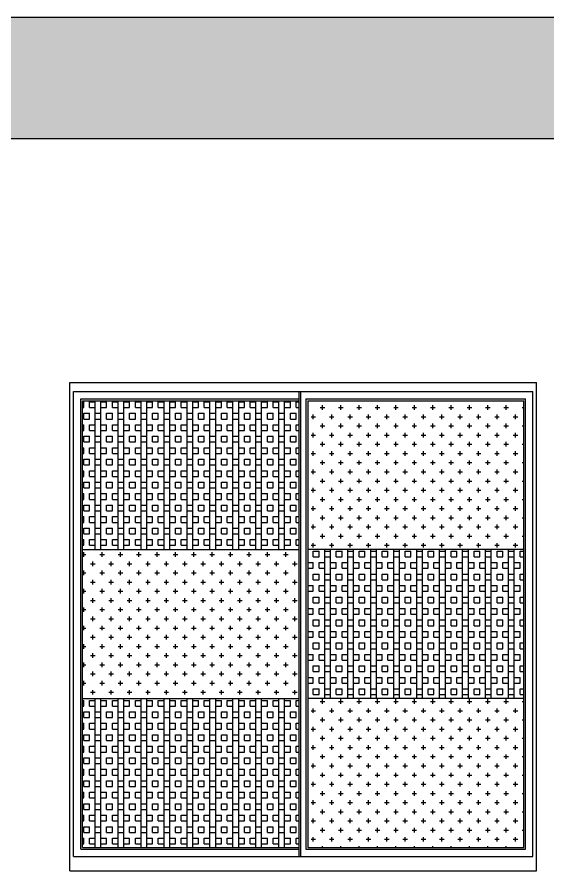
# Model space of a CAD drawing. Header units: millimetres. Extents: x 26866 to 57947, y 17126 to 36221.
# Drawn here: x 37540 to 40476, y 31500 to 36221 of the extents above; entities that cross this region are included whole.
import ezdxf

# ---------------------------------------------------------------- set-up
doc = ezdxf.new("R2010")
doc.units = ezdxf.units.MM
doc.layers.add('www.cad-blocks.net', color=7, linetype='Continuous')

# ---------------------------------------------------------------- blocks, each defined once
blk = doc.blocks.new('cupboard006')
h = blk.add_hatch()
h.set_pattern_fill('BOX', color=256, scale=5, style=0)
h.set_pattern_definition([(90, (-164085.4, -48233.65), (-127, 8e-15), []), (90, (-164053.65, -48233.65), (-127, 8e-15), []), (0, (-164085.4, -48233.65), (0, 127), [-31.75, 31.75]), (0, (-164085.4, -48201.9), (0, 127), [-31.75, 31.75]), (0, (-164085.4, -48170.15), (0, 127), [31.75, -31.75]), (0, (-164085.4, -48138.4), (0, 127), [31.75, -31.75]), (90, (-164021.9, -48233.65), (-127, 8e-15), [31.75, -31.75]), (90, (-163990.15, -48233.65), (-127, 8e-15), [31.75, -31.75])])
h.paths.add_polyline_path([(7810.8, 8523), (7810.8, 7699.7), (9005.8, 7699.7), (9005.8, 8523)])
h.paths.add_polyline_path([(9055.8, 7699.7), (9055.8, 6876.3), (10250.8, 6876.3), (10250.8, 7699.7)])
h.paths.add_polyline_path([(9005.8, 6053), (9005.8, 6876.3), (7810.8, 6876.3), (7810.8, 6053)])
h = blk.add_hatch()
h.set_pattern_fill('CROSS', color=256, scale=8, style=0)
h.set_pattern_definition([(0, (-164085.4, -48233.65), (50.8, 50.8), [25.4, -76.2]), (90, (-164072.7, -48246.35), (-50.8, 50.8), [25.4, -76.2])])
h.paths.add_polyline_path([(9055.8, 7699.7), (10250.8, 7699.7), (10250.8, 8523), (9055.8, 8523)])
h.paths.add_polyline_path([(7810.8, 7699.7), (7810.8, 6876.3), (9005.8, 6876.3), (9005.8, 7699.7)])
h.paths.add_polyline_path([(10250.8, 6053), (10250.8, 6876.3), (9055.8, 6876.3), (9055.8, 6053)])
for p, q in [((7740.8, 8623), (10320.8, 8623)), ((7740.8, 5923), (7740.8, 8623)), ((10320.8, 5923), (10320.8, 8623)), ((7760.8, 6003), (7760.8, 8573)), ((7760.8, 8573), (10300.8, 8573)), ((9005.8, 8573), (9005.8, 6003)), ((9015.8, 8573), (9015.8, 6003)), ((10300.8, 6003), (10300.8, 8573)), ((7800.8, 8533), (9005.8, 8533)), ((7800.8, 6043), (7800.8, 8533)), ((7810.8, 8523), (9005.8, 8523)), ((7810.8, 6053), (7810.8, 8523)), ((9045.8, 8533), (10260.8, 8533)), ((9045.8, 8533), (9045.8, 6043)), ((9055.8, 8523), (9055.8, 6053)), ((9055.8, 8523), (10250.8, 8523)), ((10250.8, 6053), (10250.8, 8523)), ((10260.8, 6043), (10260.8, 8533)), ((7810.8, 7699.7), (9005.8, 7699.7)), ((10250.8, 7699.7), (9055.8, 7699.7)), ((7810.8, 6876.3), (9005.8, 6876.3)), ((10250.8, 6876.3), (9055.8, 6876.3)), ((7810.8, 6053), (9005.8, 6053)), ((9055.8, 6053), (10250.8, 6053)), ((7760.8, 6003), (10300.8, 6003)), ((7800.8, 6043), (9005.8, 6043)), ((9045.8, 6043), (10260.8, 6043)), ((7740.8, 5923), (10320.8, 5923))]:
    blk.add_line(p, q)
blk = doc.blocks.new('FORMAT')
at = {"layer": 'www.cad-blocks.net', "true_color": 0x546d8e}
h = blk.add_hatch(color=155, dxfattribs=at)
h.set_gradient(color1=(68, 68, 68), color2=(84, 109, 142), tint=1)
h.paths.add_polyline_path([(29253, 36221.3), (29253, 35550.7), (57946.5, 35550.7), (57946.5, 36221.3)])
at = {"layer": 'www.cad-blocks.net', "color": 155, "true_color": 0x546d8e}
for p, q in [((29253, 36221.3), (57946.5, 36221.3)), ((29253, 35550.7), (57946.5, 35550.7))]:
    blk.add_line(p, q, dxfattribs=at)

msp = doc.modelspace()

# ---------------------------------------------------------------- block references
msp.add_blockref('cupboard006', (30091.6, 25577.1))
at = {"layer": 'www.cad-blocks.net'}
msp.add_blockref('FORMAT', (0, 0), dxfattribs=at)

doc.saveas('drawing.dxf')
